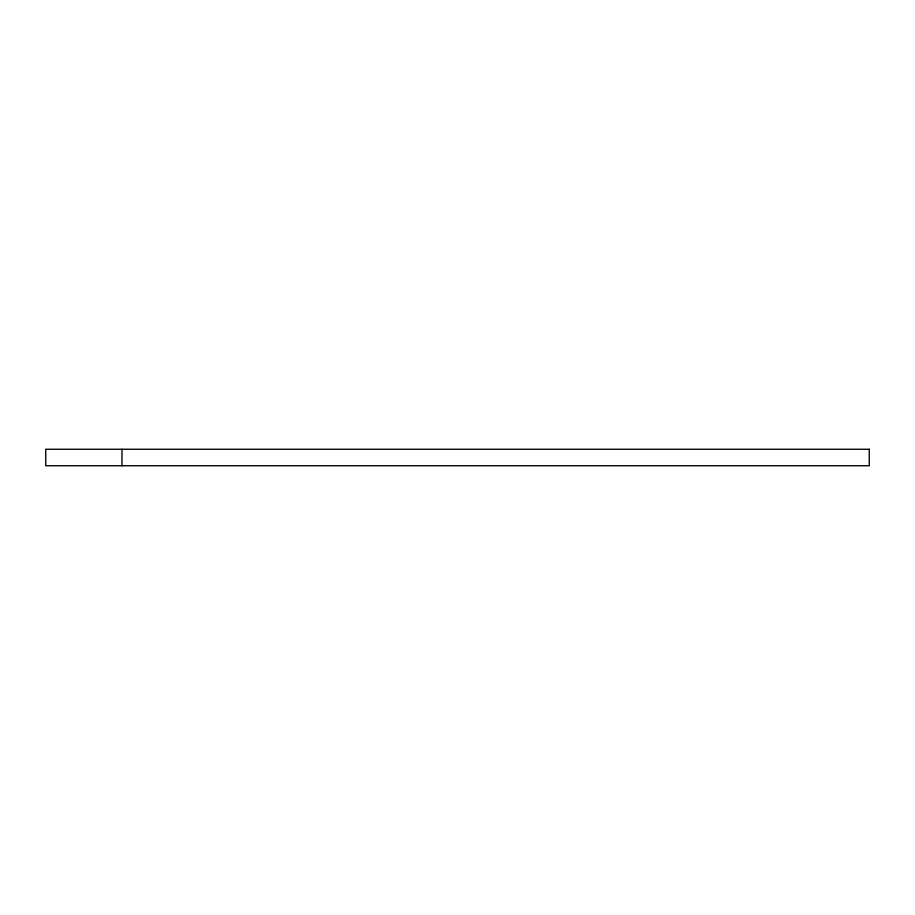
<?xml version="1.0" encoding="UTF-8"?>
<svg xmlns="http://www.w3.org/2000/svg" width="915" height="915" viewBox="0 0 915 915"><rect width="100%" height="100%" fill="white"/><g stroke="black" fill="none" stroke-linecap="round" stroke-linejoin="round"><path stroke-width="1.37" d="M121.97 449.265L121.97 465.735M869.25 449.265L45.75 449.265L45.75 465.735L869.25 465.735L869.25 449.265"/></g></svg>
